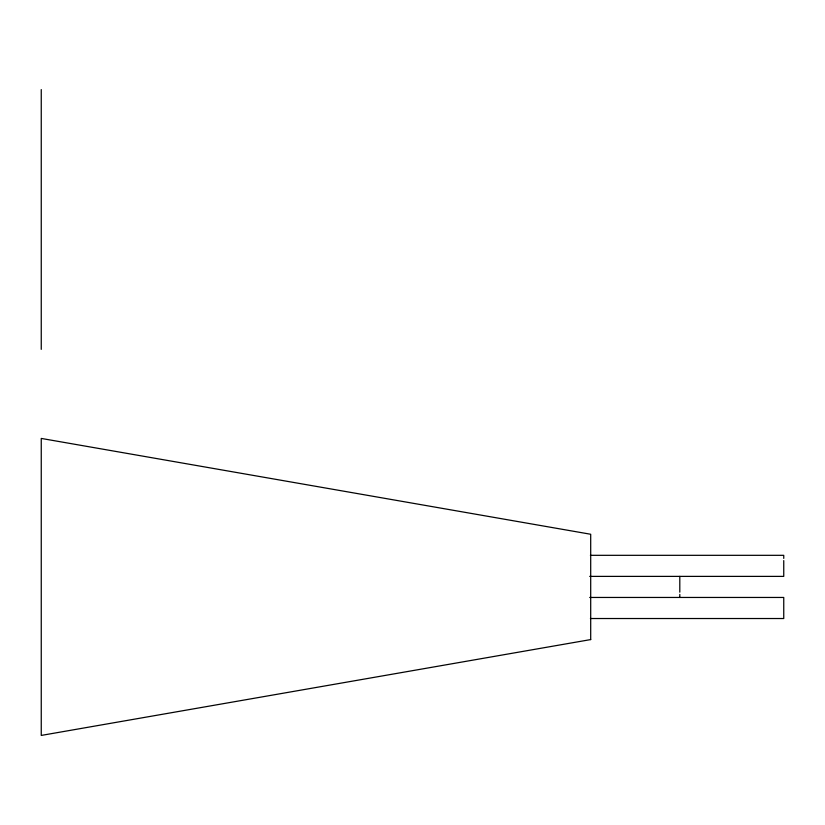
<?xml version="1.0" encoding="UTF-8"?>
<svg xmlns="http://www.w3.org/2000/svg" width="825" height="825" viewBox="0 0 825 825"><rect width="100%" height="100%" fill="white"/><g stroke="black" fill="none" stroke-linecap="round" stroke-linejoin="round"><path stroke-width="1.24" d="M590.401 555.318L783.75 555.318L783.75 558.401M589.7 576.386L783.75 576.386L783.75 560.587M589.7 597.455L783.75 597.455L783.75 618.523L590.401 618.523M679.8 576.386L679.8 592.185M679.8 594.371L679.8 597.455M41.25 89.574L41.25 349.357M590.7 639.581L41.25 735.426L41.25 438.426L590.7 534.26L590.7 639.581"/></g></svg>
